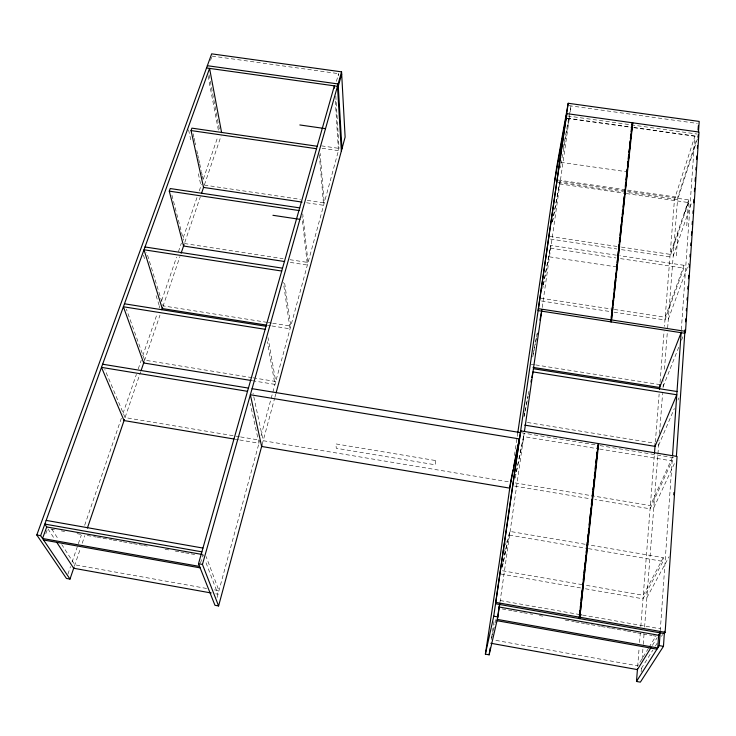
<?xml version="1.0" encoding="UTF-8"?>
<svg xmlns="http://www.w3.org/2000/svg" width="736" height="736" viewBox="0 0 736 736"><rect width="100%" height="100%" fill="white"/><g stroke="black" fill="none" stroke-linecap="round" stroke-linejoin="round"><path stroke-width="0.55" stroke-dasharray="3.68 2.76" d="M686.743 225.86L688.353 203.145M585.46 588.782L642.997 598.819L663.007 561.412L663.274 557.658L589.913 545.1M613.999 312.147L664.976 319.976L683.827 268.106L684.02 265.291L619.675 255.677M621.478 249.651L669.944 256.873L688.473 202.547L688.666 199.925L626.584 190.955M660.266 630.724L672.446 456.734M681.334 329.673L694.876 136.234L674.489 199.244L664.47 326.388M676.31 255.797L677.985 233.533M641.139 671.839L641.58 666.108M642.114 659.235L643.172 645.481M643.264 644.331L644.055 634.018M644.589 627.146L658.987 440.349M659.52 433.467L662.612 393.364M663.053 387.633L663.587 380.751M664.47 369.297L667.294 332.626M667.644 328.044L677.727 197.312L696.909 138.58M637.661 666.568L639.106 648.241M639.556 642.51L640.274 633.346M640.817 626.474L654.359 454.664M655.353 442.069L659.143 393.962M660.045 382.508L664.111 330.97M502.283 567.336L509.781 531.383L588.791 544.907M543.361 285.136L550.804 245.392L618.544 255.512M552.488 222.07L559.986 181.332L625.453 190.799M569.498 116.352L560.814 164.459M570.096 112.176L570.998 105.91L563.132 148.718M499.992 602.14L524.188 433.219L515.66 474.858M542.202 307.51L569.25 118.671M491.584 637.974L494.187 619.997M503.268 561.264L503.58 559.075M504.215 554.705L504.528 552.515M504.684 551.43L505.476 545.956M505.632 544.87L506.267 540.491M514.464 455.483L517.785 432.777M560.197 167.817L560.611 165.582M552.423 221.812L559.986 181.332M543.324 284.703L550.804 245.392M542.726 288.503L543.15 286.258M533.168 354.117L537.308 332.838M532.754 356.978L535.366 343.574M535.587 342.452L536.452 337.98M536.673 336.867L537.326 333.509M524.004 416.098L524.676 412.721M524.897 411.59L528.043 395.802M528.264 394.671L528.936 391.285M524.014 416.87L528.043 396.64M515.2 478.069L523.71 436.595L598.497 448.859M502.228 566.453L503.028 562.718M503.268 561.605L509.781 531.383M491.354 639.575L492.117 636.226M492.366 635.113L493.129 631.764M493.378 630.651L494.905 623.953M495.153 622.84L495.917 619.491M262.145 444.544L274.583 398.48M274.878 397.366L275.779 394.045M217.074 597.531L259.817 440.146M261.05 435.638L338.44 150.65L335.23 99.489M200.486 563.196L202.924 554.604M336.416 81.346L338.597 73.655L338.735 75.946M697.452 138.865L677.543 199.686L626.759 192.344M688.666 199.925L670.146 254.343L621.285 247.075M74.428 566.067L80.353 548.688M82.211 543.26L84.796 535.652M125.166 417.266L140.723 371.652M144.422 360.787L159.979 315.174M162.941 306.48L179.98 256.524M184.791 242.402L200.348 196.788M204.424 184.837L221.085 135.958M684.241 213.946L688.565 201.241M67.933 574.117L70.536 566.518M72.027 562.175L77.979 544.806M78.347 543.72L81.328 535.035M84.677 525.265L121.504 417.79M122.995 413.448L136.39 374.376M138.248 368.948L141.22 360.263M142.71 355.92L157.219 313.582M159.077 308.154L159.822 305.983M161.681 300.555L176.566 257.131M178.425 251.703L181.396 243.018M183.264 237.59L197.395 196.337M199.254 190.909L201.489 184.396M203.348 178.968L217.856 136.629M673.192 256.073L691.932 201.728M45.825 533.701L47.325 529.524M210.505 60.407L211.683 57.178M684.02 265.291L665.188 317.271L614.284 309.46M668.334 319.12L688.905 263.148M663.136 386.566L679.024 346.5M681.536 340.17L683.624 334.898M658.6 445.39L674.351 408.498M677.957 400.071L678.859 397.955M672.391 457.479L650.348 505.558L594.026 496.128M653.789 507.785L675.206 461.877M663.274 557.658L643.273 595.286L584.697 585.074M646.852 597.696L669.088 556.683M648.462 648.296L637.716 665.841L493.608 639.98M649.06 647.321L656.227 635.619M652.354 645.426L657.128 637.689M641.406 668.417L652.933 649.989M655.362 646.107L657.184 643.2M661.425 636.41L662.639 634.478M212.069 56.092L339.406 73.766M568.946 105.625L697.36 123.446M567.511 115.975L630.706 124.789M631.221 124.862L697.213 134.072M567.125 118.156L632.942 127.356M634.073 127.512L696.486 136.234M567.106 118.376L632.666 127.53M633.788 127.696L698.16 136.684M560.777 162.306L626.833 171.755M321.586 145.875L339.692 148.488M558.274 180.062L626.538 189.925M627.67 190.081L677.727 197.312M322.083 148.286L339.084 150.742M557.906 182.39L625.628 192.179M559.618 183.899L625.177 193.393M626.308 193.55L688.473 202.547M204.341 185.067L300.49 199.373M307.28 200.385L324.254 202.906L320.132 153.355M549.7 236.431L620.144 246.91M306.608 202.768L323.601 205.298L319.341 154.689M550.464 239.08L616.97 248.98M550.408 248.142L615.986 257.959M620.503 258.63L683.827 268.106M549.461 256.846L616.676 266.947M184.414 243.515L283.112 258.658M289.92 259.698L308.071 262.485L302.744 213.891M540.758 298.181L613.152 309.286M290.334 262.421L307.372 265.034L301.999 216.531M541.512 301.006L612.867 311.972M267.067 322.35L163.144 305.882L146.694 252.43M268.198 322.524L271.584 323.067M272.716 323.242L290.794 326.103L284.308 280.674M531.208 364.2L534.594 364.734M535.716 364.918L659.879 384.588M267.426 325.248L270.82 325.79M271.952 325.965L290.048 328.836L283.351 282.366M252.016 377.632L144.642 360.152L126.371 309.12M253.147 377.816L275.752 381.496L267.996 337.548M527.399 422.482L655.252 443.302M252.328 380.696L274.96 384.385L267.352 341.679M521.511 432.777L598.856 445.436M599.987 445.63L675.142 457.93M599.628 449.043L672.152 460.929L650.09 508.815L594.817 499.542M239.439 436.733L125.065 417.579L104.834 369.454M240.571 436.926L258.686 439.962M508.3 481.767L263.184 440.708L253.018 393.107M515.182 482.917L592.903 495.935M235.17 439.217L238.574 439.788M239.706 439.972L258.989 443.21L250.203 403.466M514.722 486.11L590.3 498.787M509.257 535.054L587.264 548.43M588.395 548.624L663.007 561.412M502.467 570.75L583.574 584.881M500.839 574.016L580.943 587.99M500.222 600.53L579.186 614.468M582.572 615.066L660.404 628.802M51.088 529.074L54.473 529.672M61.254 530.868L64.639 531.475M77.05 533.674L82.699 534.667M87.216 535.468L96.241 537.068M97.373 537.271L101.89 538.071M103.012 538.264L112.047 539.865M113.178 540.068L122.204 541.668M123.335 541.862L127.852 542.662M128.975 542.864L132.36 543.462M133.492 543.665L138.009 544.465M139.141 544.668L142.526 545.266M143.649 545.468L148.166 546.259M165.094 549.258L170.743 550.261M175.26 551.062L179.777 551.862M180.9 552.055L184.285 552.662M185.417 552.856L189.934 553.656M191.056 553.858L195.574 554.659M502.154 608.948L512.311 610.742M513.443 610.944L522.468 612.545M523.59 612.748L532.616 614.339M539.387 615.544L542.772 616.142M565.34 620.135L574.365 621.736M575.497 621.929L580.005 622.73M581.136 622.932L584.522 623.53M585.644 623.732L590.162 624.533M591.284 624.726L600.318 626.327M601.441 626.529L605.958 627.33M607.08 627.523L610.466 628.13M611.598 628.323L616.106 629.124M617.237 629.326L626.262 630.927M627.394 631.12L631.902 631.92M633.034 632.123L636.419 632.721M637.542 632.923L642.059 633.724M643.19 633.917L652.216 635.518M653.338 635.72L655.601 636.116M206.558 588.45L74.86 564.806L61.76 544.539M214.443 589.858L218.942 590.668L206.144 556.591M215.731 593.796L217.985 594.2L205.096 560.317M47.969 528.88L54.869 539.442M51.778 529.092L58.641 539.709M202.676 553.96L203.486 556.076M143.428 255.144L145.056 260.351M156.106 295.642L159.565 306.728M171.92 195.141L183.558 240.212M188.582 129.922L191.305 142.177M198.334 173.77L201.002 185.812M193.136 133.731L193.862 137.071M194.102 138.193L194.838 141.542M195.077 142.655L195.564 144.891M196.788 150.466L197.515 153.815M197.763 154.937L198.49 158.286M198.738 159.399L199.465 162.748M199.714 163.861L201.176 170.559M201.416 171.681L202.152 175.03M202.391 176.143L203.118 179.492M209.061 74.732L219.733 131.164M208.03 75.872L218.546 131.118M335.809 95.993L339.057 148.396M435.648 460.552L435.362 464.821L336.288 448.27L335.864 443.909L435.648 460.552"/><path stroke-width="1.1" d="M637.477 668.858L636.484 681.453L640.348 682.152L663.458 646.355L664.479 631.304M673.771 494.813L673.928 492.522M676.402 456.237L685.014 329.82M685.556 321.816L685.759 318.798M686.311 310.776L686.458 308.485M687.038 300.086L687.194 297.795M687.792 289.018L687.967 286.359M688.491 278.705L688.721 275.273M689.273 267.251L689.43 264.96M689.972 256.947L690.147 254.334M690.754 245.493L690.929 242.889M691.454 235.189L691.684 231.748M692.171 224.59L692.392 221.444M692.935 213.422L693.11 210.864M693.652 202.86L693.892 199.428M694.416 191.664L694.655 188.232M695.115 181.36L695.354 177.919M695.897 169.906L696.072 167.403M696.606 159.592L696.845 155.958M697.378 148.138L697.553 145.664M698.096 137.66L698.271 135.047M698.473 132.094L699.2 121.431L568.201 103.27L556.637 167.44L517.785 432.777M579.149 618.534L598.202 443.541L520.738 430.873L495.549 603.759L664.323 633.595L665.132 632.307L677.056 456.44L598.681 443.615L579.664 618.626L584.89 569.6M611.055 319.562L610.816 321.834L632.38 122.765L566.775 113.62L538.108 310.61L684.774 333.252L685.529 331.356L699.034 132.057L632.785 122.82L632.233 125M698.059 129.996L698.354 125.736M636.484 681.453L659.226 645.601L660.192 631.865M672.529 455.593L681.177 331.964M654.451 453.523L655.169 444.36M659.502 389.381L659.879 384.588M579.637 613.98L580.005 610.558M580.364 607.136L580.732 603.713M581.1 600.291L581.458 596.878M581.826 593.455L582.194 590.033M582.553 586.61L582.921 583.197M583.289 579.775L583.648 576.352M584.016 572.93L584.384 569.508M584.743 566.094L585.111 562.672M585.479 559.25L585.838 555.827M586.206 552.414L586.574 548.992M586.932 545.569L587.3 542.147M587.668 538.734L588.156 534.17M588.395 531.889L588.763 528.466M589.131 525.044L589.61 520.49M589.858 518.208L590.346 513.645M590.585 511.364L590.953 507.95M591.321 504.528L591.799 499.965M592.167 496.542L592.535 493.129M592.903 489.707L593.142 487.425M593.63 482.862L593.998 479.449M594.357 476.026L594.725 472.604M595.093 469.182L595.452 465.759M595.82 462.346L596.188 458.924M596.546 455.501L596.914 452.079M597.282 448.666L597.641 445.243M611.303 317.29L611.662 313.867M612.03 310.454L612.398 307.041M612.757 303.628L613.125 300.214M613.484 296.801L613.852 293.388M614.22 289.975L614.707 285.421M614.946 283.139L615.314 279.726M615.673 276.313L616.041 272.9M616.4 269.486L616.888 264.932M617.136 262.66L617.495 259.247M617.863 255.824L618.35 251.28M618.59 248.998L619.077 244.444M619.316 242.172L619.804 237.618M620.043 235.345L620.531 230.791M620.779 228.51L621.258 223.965M621.506 221.683L621.994 217.129M622.233 214.857L622.72 210.303M623.088 206.89L623.447 203.476M623.815 200.063L624.174 196.65M624.542 193.237L624.91 189.814M625.269 186.401L625.637 182.988M625.996 179.575L626.483 175.021M626.732 172.748L627.09 169.335M627.458 165.922L627.946 161.368M628.185 159.086L628.673 154.542M628.912 152.26L629.28 148.847M629.648 145.434L630.126 140.88M630.375 138.607L630.862 134.053M631.102 131.781L631.589 127.227M585.129 567.318L587.07 549.074M587.319 546.793L589.26 528.549M589.499 526.277L591.45 508.033M591.689 505.752L595.939 465.842M596.178 463.56L597.393 452.162M597.641 449.88L598.12 445.317M612.113 313.941L611.266 321.908L632.785 122.82M612.361 311.659L612.84 307.114M613.088 304.833L613.566 300.279M613.815 298.006L614.293 293.452M614.542 291.18L615.756 279.8M615.995 277.518L616.483 272.964M616.722 270.692L619.51 244.508M619.749 242.236L620.236 237.682M620.476 235.41L620.963 230.856M621.202 228.574L621.69 224.029M621.929 221.748L622.417 217.194M622.656 214.921L623.144 210.367M623.392 208.095L623.87 203.541M624.119 201.259L624.597 196.705M624.846 194.433L625.324 189.879M625.572 187.606L626.051 183.052M626.299 180.771L626.906 175.085M627.146 172.804L627.504 169.39M627.753 167.118L628.36 161.423M628.599 159.151L629.087 154.597M629.326 152.324L630.54 140.935M630.78 138.662L631.267 134.108M631.506 131.836L631.994 127.282M510.812 480.452L499.413 561.715L485.374 654.148L489.146 654.828L497.867 616.924L499.827 603.272M524.437 431.508L541.871 309.782M485.374 654.148L493.746 616.188L568.201 103.27M489.146 654.828L490.121 648.094M554.521 181.902L566.775 113.62M539.939 320.105L541.678 311.162M510.563 482.144L513.02 469.761M513.461 467.507L518.162 443.863M518.604 441.609L519.055 439.355M520.738 430.873L520.398 432.593L252.08 388.682M530.96 382.021L531.41 379.767M531.852 377.522L532.974 371.901L676.78 394.763L655.012 446.366L524.713 425.114M498.898 607.807L499.652 604.486M631.828 124.945L632.38 122.765M334.512 88.127L334.374 85.845L198.499 563.721L214.967 605.296L218.592 605.949L262.007 445.078M276.074 392.932L345.12 137.08L341.559 71.852L211.664 53.848L36.8 534.98L66.442 578.459L69.984 579.094L74.06 567.152M218.592 605.949L202.446 564.42L341.559 71.852M338.275 86.176L341.679 74.088M87.391 528.052L124.43 419.437M141.091 370.567L144.054 361.873M161.828 309.736L162.573 307.565M181.093 253.258L184.055 244.573M201.462 193.522L203.679 187.008M201.876 551.844L44.841 524.078L46.718 526.967L42.559 538.485L199.566 566.426M284.657 261.547L183.558 246.017L169.28 191.139L170.218 188.545L299.846 207.902M302.082 202.096L203.541 187.422L191.038 130.566L191.912 128.147L317.308 146.271M69.984 579.094L40.646 535.661L209.576 68.411L221.619 132.664M681.131 332.69L659.649 387.486L533.057 367.393M651.158 647.358L637.422 669.613L490.82 643.255M658.324 635.748L660.118 632.85M207.35 65.706L338.137 83.959L341.955 148.819M206.522 67.979L337.484 86.287L341.348 151.073M299.828 124.964L325.524 128.644M191.038 130.566L316.609 148.736M169.28 191.139L299.12 210.56M272.927 215.298L299.902 219.356M145.02 246.974L282.532 268.171M538.476 308.678L611.377 319.921M611.828 319.985L685.529 331.356M281.713 271.032L144.008 249.771L162.233 308.559L266.294 325.073M124.476 303.802L266.009 326.278M533.425 368.736L677.01 391.524M265.144 329.314L123.4 306.774L143.676 362.977L251.197 380.512M102.635 364.219L248.437 388.084M247.517 391.322L101.485 367.374L124.044 420.569L234.039 439.024M46.166 520.398L202.943 548.072M579.186 614.468L581.44 614.864M495.843 602.398L579.701 617.21M580.216 617.302L665.132 632.307M46.708 526.958L201.793 554.401M36.8 534.98L40.646 535.661M198.499 563.721L202.446 564.42M493.746 616.188L497.867 616.924M659.226 645.601L663.458 646.355M43.571 539.985L200.137 567.861M497.002 620.706L656.954 649.18M211.223 592.986L73.683 568.256L56.755 542.331M658.637 635.251L657.745 647.947L497.306 619.399L499.082 607.007L658.637 635.251M519.478 438.932L509.68 488.124L261.63 446.467L250.36 394.754L519.478 438.932"/></g></svg>
